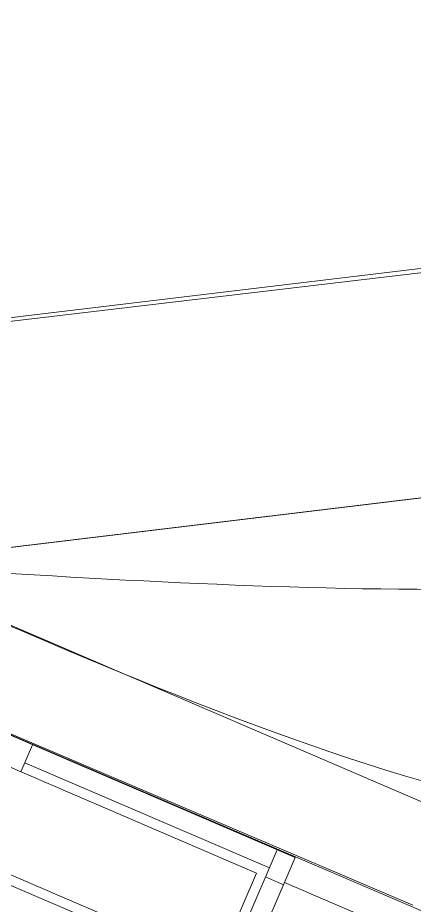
# Model space of a CAD drawing. Header units: metres. Extents: x -48 to 2360, y -1392 to 453.
# Drawn here: x 710.58 to 714.6, y -1268.04 to -1259.04 of the extents above; entities that cross this region are included whole.
import ezdxf

# ---------------------------------------------------------------- set-up
doc = ezdxf.new("R2010")
doc.units = ezdxf.units.M
for name, color, linetype, lineweight, transparency in [('JARDINERAS', 93, 'Continuous', 5, 0.4), ('MUEBLES', 223, 'Continuous', 5, 0.3), ('SUELO', 231, 'Continuous', 5, 0.2)]:
    doc.layers.add(name, color=color, linetype=linetype, lineweight=lineweight, transparency=transparency)
doc.layers.add('TODO', color=210, linetype='Continuous', lineweight=5)

msp = doc.modelspace()

# ---------------------------------------------------------------- linework, layer by layer
at = {"layer": 'JARDINERAS', "ltscale": 0.05, "transparency": 33554585}
for points in [[(725.4923, -1262.9248), (720.8024, -1266.833), (709.0773, -1264.5827)], [(725.4923, -1262.9248), (720.7994, -1264.2943), (709.0773, -1264.5827)]]:
    msp.add_spline(points, degree=3, dxfattribs=at)
at = {"layer": 'MUEBLES', "transparency": 33554585}
msp.add_lwpolyline([(707.6473, -1266.5002), (712.6092, -1268.6308), (713.0037, -1267.712), (708.0418, -1265.5814)], close=True, dxfattribs=at)
msp.add_lwpolyline([(707.5159, -1266.5527), (712.6616, -1268.7622)], dxfattribs=at)
at = {"layer": 'SUELO', "ltscale": 0.05, "transparency": 33554585}
msp.add_line((709.2052, -1264.6376), (722.3358, -1270.2758), dxfattribs=at)
at = {"layer": 'SUELO', "ltscale": 0.05, "transparency": 33554585, "flags": 128}
for points in [[(733.6725, -1261.6155), (693.7075, -1266.4361)], [(733.672, -1261.6168), (693.7075, -1266.4361)]]:
    msp.add_lwpolyline(points, dxfattribs=at)
at = {"layer": 'SUELO', "ltscale": 7, "transparency": 33554585}
msp.add_lwpolyline([(707.5307, -1266.0116), (705.4187, -1265.1121), (700.1324, -1277.5273), (700.4762, -1278.1208), (702.0407, -1278.7865), (701.9022, -1279.1192), (722.391, -1287.8885), (728.3733, -1273.9566), (707.8845, -1265.1873), (707.5306, -1266.0116)], dxfattribs=at)
at = {"layer": 'TODO', "transparency": 33554687}
msp.add_line((733.9208, -1259.2672), (691.0107, -1264.4239), dxfattribs=at)
at = {"layer": 'TODO', "transparency": 33554585}
for p, q in [((707.8845, -1265.1873), (713.6714, -1267.6436)), ((711.3858, -1271.7333), (713.214, -1267.4758))]:
    msp.add_line(p, q, dxfattribs=at)
at = {"layer": 'TODO', "ltscale": 7, "transparency": 33554585}
for p, q in [((714.5903, -1268.0382), (713.6714, -1267.6436)), ((714.6557, -1268.3928), (713.2897, -1267.8063))]:
    msp.add_line(p, q, dxfattribs=at)
msp.add_lwpolyline([(754.4689, -1311.875), (754.4689, -1311.875), (761.9636, -1312.9958), (761.1014, -1331.2884), (702.8707, -1345.4885), (691.0107, -1264.4239), (736.5186, -1259.0375), (736.5186, -1259.0375)], dxfattribs=at)
at = {"layer": 'TODO', "transparency": 33554585}
for points in [[(711.5785, -1271.7916), (713.3978, -1267.5547), (707.8845, -1265.1873), (706.0586, -1269.4398)], [(710.6147, -1266.6861), (710.733, -1266.4105)], [(713.1351, -1267.6595), (710.6541, -1266.5942)], [(713.0956, -1267.7514), (713.2794, -1267.8303)]]:
    msp.add_lwpolyline(points, dxfattribs=at)

doc.saveas('drawing.dxf')
